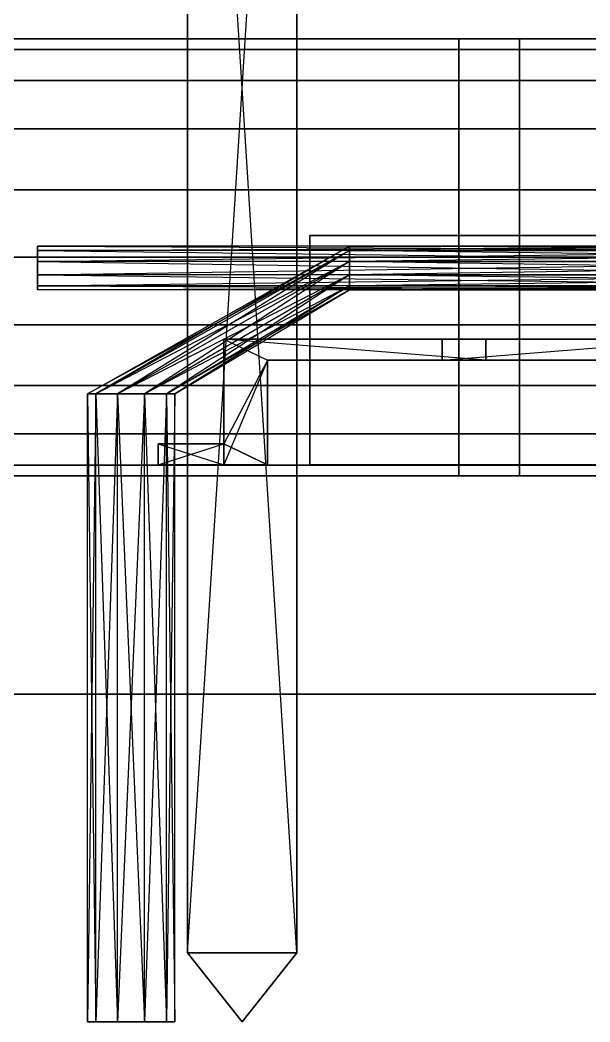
# Model space of a CAD drawing. Extents: x 0 to 4960, y -79 to 258.
# Drawn here: x 4060 to 4162.7, y -78.7 to 101.8 of the extents above; entities that cross this region are included whole.
import ezdxf

# ---------------------------------------------------------------- set-up
doc = ezdxf.new("R2010")
doc.units = 0
doc.layers.add('UB3D', color=1, linetype='CONTINUOUS')

msp = doc.modelspace()

# ---------------------------------------------------------------- linework, layer by layer
at = {"layer": 'UB3D', "color": 254}
for points in [[(4109.84252, -66.272953, -2990.15748), (4090.15748, -66.272953, -2990.15748), (4109.84252, 245.406811, -2990.15748)], [(4090.15748, -66.272953, -2990.15748), (4109.84252, 245.406811, -2990.15748), (4090.15748, 245.406811, -2990.15748)], [(4090.15748, -66.272953, -3009.84252), (4109.84252, -66.272953, -3009.84252), (4090.15748, 245.406811, -3009.84252)], [(4109.84252, -66.272953, -3009.84252), (4090.15748, 245.406811, -3009.84252), (4109.84252, 245.406811, -3009.84252)], [(4090.15748, -66.272953, -2990.15748), (4090.15748, -66.272953, -3009.84252), (4090.15748, 245.406811, -2990.15748)], [(4090.15748, -66.272953, -3009.84252), (4090.15748, 245.406811, -2990.15748), (4090.15748, 245.406811, -3009.84252)], [(4109.84252, -66.272953, -3009.84252), (4109.84252, -66.272953, -2990.15748), (4109.84252, 245.406811, -3009.84252)], [(4109.84252, -66.272953, -2990.15748), (4109.84252, 245.406811, -3009.84252), (4109.84252, 245.406811, -2990.15748)], [(4220.629921, 60.275591, -3324.629921), (4063.149606, 60.275591, -3324.629921), (4220.629921, 61.027598, -3320)], [(4063.149606, 60.275591, -3324.629921), (4220.629921, 61.027598, -3320), (4063.149606, 61.027598, -3320)], [(4220.629921, 61.027598, -3320), (4063.149606, 61.027598, -3320), (4220.629921, 60.275591, -3315.370079)], [(4063.149606, 61.027598, -3320), (4220.629921, 60.275591, -3315.370079), (4063.149606, 60.275591, -3315.370079)], [(4063.149606, 57.090472, -3320), (4063.149606, 60.275591, -3315.370079), (4063.149606, 61.027598, -3320)], [(4063.149606, 57.090472, -3320), (4063.149606, 61.027598, -3320), (4063.149606, 60.275591, -3324.629921)], [(4220.629921, 58.307047, -3327.488189), (4063.149606, 58.307047, -3327.488189), (4220.629921, 60.275591, -3324.629921)], [(4063.149606, 58.307047, -3327.488189), (4220.629921, 60.275591, -3324.629921), (4063.149606, 60.275591, -3324.629921)], [(4220.629921, 60.275591, -3315.370079), (4063.149606, 60.275591, -3315.370079), (4220.629921, 58.307047, -3312.511811)], [(4063.149606, 60.275591, -3315.370079), (4220.629921, 58.307047, -3312.511811), (4063.149606, 58.307047, -3312.511811)], [(4063.149606, 57.090472, -3320), (4063.149606, 58.307047, -3312.511811), (4063.149606, 60.275591, -3315.370079)], [(4063.149606, 57.090472, -3320), (4063.149606, 60.275591, -3324.629921), (4063.149606, 58.307047, -3327.488189)], [(4119.370079, 60.275591, -2095.370079), (4072.125984, 34.452008, -2100), (4119.370079, 61.027598, -2100)], [(4072.125984, 34.452008, -2100), (4119.370079, 61.027598, -2100), (4073.629921, 34.452008, -2104.629921)], [(4073.629921, 34.452008, -2095.370079), (4119.370079, 60.275591, -2095.370079), (4072.125984, 34.452008, -2100)], [(4119.370079, 61.027598, -2100), (4073.629921, 34.452008, -2104.629921), (4119.370079, 60.275591, -2104.629921)], [(4119.370079, 58.307047, -2092.511811), (4073.629921, 34.452008, -2095.370079), (4119.370079, 60.275591, -2095.370079)], [(4073.629921, 34.452008, -2104.629921), (4119.370079, 60.275591, -2104.629921), (4077.566929, 34.452008, -2107.488189)], [(4119.370079, 60.275591, -2104.629921), (4077.566929, 34.452008, -2107.488189), (4119.370079, 58.307047, -2107.488189)], [(4119.370079, 60.275591, -2095.370079), (4276.850394, 60.275591, -2095.370079), (4119.370079, 61.027598, -2100)], [(4276.850394, 60.275591, -2095.370079), (4119.370079, 61.027598, -2100), (4276.850394, 61.027598, -2100)], [(4119.370079, 61.027598, -2100), (4276.850394, 61.027598, -2100), (4119.370079, 60.275591, -2104.629921)], [(4276.850394, 61.027598, -2100), (4119.370079, 60.275591, -2104.629921), (4276.850394, 60.275591, -2104.629921)], [(4119.370079, 58.307047, -2092.511811), (4276.850394, 58.307047, -2092.511811), (4119.370079, 60.275591, -2095.370079)], [(4276.850394, 58.307047, -2092.511811), (4119.370079, 60.275591, -2095.370079), (4276.850394, 60.275591, -2095.370079)], [(4119.370079, 60.275591, -2104.629921), (4276.850394, 60.275591, -2104.629921), (4119.370079, 58.307047, -2107.488189)], [(4276.850394, 60.275591, -2104.629921), (4119.370079, 58.307047, -2107.488189), (4276.850394, 58.307047, -2107.488189)], [(4220.629921, 55.873898, -3327.488189), (4063.149606, 55.873898, -3327.488189), (4220.629921, 58.307047, -3327.488189)], [(4063.149606, 55.873898, -3327.488189), (4220.629921, 58.307047, -3327.488189), (4063.149606, 58.307047, -3327.488189)], [(4220.629921, 58.307047, -3312.511811), (4063.149606, 58.307047, -3312.511811), (4220.629921, 55.873898, -3312.511811)], [(4063.149606, 58.307047, -3312.511811), (4220.629921, 55.873898, -3312.511811), (4063.149606, 55.873898, -3312.511811)], [(4063.149606, 57.090472, -3320), (4063.149606, 55.873898, -3312.511811), (4063.149606, 58.307047, -3312.511811)], [(4063.149606, 57.090472, -3320), (4063.149606, 58.307047, -3327.488189), (4063.149606, 55.873898, -3327.488189)], [(4077.566929, 34.452008, -2092.511811), (4119.370079, 58.307047, -2092.511811), (4073.629921, 34.452008, -2095.370079)], [(4119.370079, 55.873898, -2092.511811), (4077.566929, 34.452008, -2092.511811), (4119.370079, 58.307047, -2092.511811)], [(4077.566929, 34.452008, -2107.488189), (4119.370079, 58.307047, -2107.488189), (4082.433071, 34.452008, -2107.488189)], [(4119.370079, 58.307047, -2107.488189), (4082.433071, 34.452008, -2107.488189), (4119.370079, 55.873898, -2107.488189)], [(4119.370079, 55.873898, -2092.511811), (4276.850394, 55.873898, -2092.511811), (4119.370079, 58.307047, -2092.511811)], [(4276.850394, 55.873898, -2092.511811), (4119.370079, 58.307047, -2092.511811), (4276.850394, 58.307047, -2092.511811)], [(4119.370079, 58.307047, -2107.488189), (4276.850394, 58.307047, -2107.488189), (4119.370079, 55.873898, -2107.488189)], [(4276.850394, 58.307047, -2107.488189), (4119.370079, 55.873898, -2107.488189), (4276.850394, 55.873898, -2107.488189)], [(4063.149606, 57.090472, -3320), (4063.149606, 53.153346, -3320), (4063.149606, 53.905315, -3315.370079)], [(4063.149606, 57.090472, -3320), (4063.149606, 53.905315, -3315.370079), (4063.149606, 55.873898, -3312.511811)], [(4063.149606, 57.090472, -3320), (4063.149606, 55.873898, -3327.488189), (4063.149606, 53.905315, -3324.629921)], [(4063.149606, 57.090472, -3320), (4063.149606, 53.905315, -3324.629921), (4063.149606, 53.153346, -3320)], [(4220.629921, 53.905315, -3324.629921), (4063.149606, 53.905315, -3324.629921), (4220.629921, 55.873898, -3327.488189)], [(4063.149606, 53.905315, -3324.629921), (4220.629921, 55.873898, -3327.488189), (4063.149606, 55.873898, -3327.488189)], [(4220.629921, 55.873898, -3312.511811), (4063.149606, 55.873898, -3312.511811), (4220.629921, 53.905315, -3315.370079)], [(4063.149606, 55.873898, -3312.511811), (4220.629921, 53.905315, -3315.370079), (4063.149606, 53.905315, -3315.370079)], [(4082.433071, 34.452008, -2092.511811), (4119.370079, 55.873898, -2092.511811), (4077.566929, 34.452008, -2092.511811)], [(4119.370079, 53.905315, -2095.370079), (4082.433071, 34.452008, -2092.511811), (4119.370079, 55.873898, -2092.511811)], [(4082.433071, 34.452008, -2107.488189), (4119.370079, 55.873898, -2107.488189), (4086.370079, 34.452008, -2104.629921)], [(4119.370079, 55.873898, -2107.488189), (4086.370079, 34.452008, -2104.629921), (4119.370079, 53.905315, -2104.629921)], [(4119.370079, 53.905315, -2095.370079), (4276.850394, 53.905315, -2095.370079), (4119.370079, 55.873898, -2092.511811)], [(4276.850394, 53.905315, -2095.370079), (4119.370079, 55.873898, -2092.511811), (4276.850394, 55.873898, -2092.511811)], [(4119.370079, 55.873898, -2107.488189), (4276.850394, 55.873898, -2107.488189), (4119.370079, 53.905315, -2104.629921)], [(4276.850394, 55.873898, -2107.488189), (4119.370079, 53.905315, -2104.629921), (4276.850394, 53.905315, -2104.629921)], [(4220.629921, 53.153346, -3320), (4063.149606, 53.153346, -3320), (4220.629921, 53.905315, -3324.629921)], [(4063.149606, 53.153346, -3320), (4220.629921, 53.905315, -3324.629921), (4063.149606, 53.905315, -3324.629921)], [(4220.629921, 53.905315, -3315.370079), (4063.149606, 53.905315, -3315.370079), (4220.629921, 53.153346, -3320)], [(4063.149606, 53.905315, -3315.370079), (4220.629921, 53.153346, -3320), (4063.149606, 53.153346, -3320)], [(4086.370079, 34.452008, -2100), (4119.370079, 53.905315, -2095.370079), (4082.433071, 34.452008, -2092.511811)], [(4119.370079, 53.153346, -2100), (4086.370079, 34.452008, -2100), (4119.370079, 53.905315, -2095.370079)], [(4086.370079, 34.452008, -2104.629921), (4119.370079, 53.905315, -2104.629921), (4087.874016, 34.452008, -2100)], [(4087.874016, 34.452008, -2100), (4119.370079, 53.153346, -2100), (4086.370079, 34.452008, -2100)], [(4119.370079, 53.905315, -2104.629921), (4087.874016, 34.452008, -2100), (4119.370079, 53.153346, -2100)], [(4119.370079, 53.153346, -2100), (4276.850394, 53.153346, -2100), (4119.370079, 53.905315, -2095.370079)], [(4276.850394, 53.153346, -2100), (4119.370079, 53.905315, -2095.370079), (4276.850394, 53.905315, -2095.370079)], [(4119.370079, 53.905315, -2104.629921), (4276.850394, 53.905315, -2104.629921), (4119.370079, 53.153346, -2100)], [(4276.850394, 53.905315, -2104.629921), (4119.370079, 53.153346, -2100), (4276.850394, 53.153346, -2100)], [(4143.937008, 44.291339, -1173.700827), (4143.937008, 44.291339, -1191.496024), (4096.692913, 44.291339, -1173.700827)], [(4143.937008, 44.291339, -1191.496024), (4096.692913, 44.291339, -1173.700827), (4096.692913, 44.291339, -1191.496024)], [(4096.692913, 44.291339, -1173.700827), (4096.692913, 44.291339, -1191.496024), (4096.692913, 25.426496, -1173.700827)], [(4096.692913, 44.291339, -1191.496024), (4096.692913, 25.426496, -1173.700827), (4096.692913, 25.426496, -1191.496024)], [(4104.566929, 40.518346, -1173.700827), (4096.692913, 25.426496, -1173.700827), (4096.692913, 44.291339, -1173.700827)], [(4096.692913, 25.426496, -1173.700827), (4096.692913, 44.291339, -1173.700827), (4104.566929, 40.518346, -1173.700827)], [(4096.692913, 44.291339, -1173.700827), (4104.566929, 40.518346, -1173.700827), (4143.937008, 40.518346, -1173.700827)], [(4104.566929, 40.518346, -1173.700827), (4143.937008, 40.518346, -1173.700827), (4096.692913, 44.291339, -1173.700827)], [(4143.937008, 40.518346, -1173.700827), (4096.692913, 44.291339, -1173.700827), (4143.937008, 44.291339, -1173.700827)], [(4096.692913, 44.291339, -1173.700827), (4143.937008, 44.291339, -1173.700827), (4143.937008, 40.518346, -1173.700827)], [(4104.566929, 40.518346, -1191.496024), (4096.692913, 25.426496, -1191.496024), (4096.692913, 44.291339, -1191.496024)], [(4096.692913, 25.426496, -1191.496024), (4096.692913, 44.291339, -1191.496024), (4104.566929, 40.518346, -1191.496024)], [(4096.692913, 44.291339, -1191.496024), (4104.566929, 40.518346, -1191.496024), (4143.937008, 40.518346, -1191.496024)], [(4104.566929, 40.518346, -1191.496024), (4143.937008, 40.518346, -1191.496024), (4096.692913, 44.291339, -1191.496024)], [(4143.937008, 40.518346, -1191.496024), (4096.692913, 44.291339, -1191.496024), (4143.937008, 44.291339, -1191.496024)], [(4096.692913, 44.291339, -1191.496024), (4143.937008, 44.291339, -1191.496024), (4143.937008, 40.518346, -1191.496024)], [(4143.937008, 44.291339, -1248.503976), (4143.937008, 44.291339, -1266.299173), (4096.692913, 44.291339, -1248.503976)], [(4143.937008, 44.291339, -1266.299173), (4096.692913, 44.291339, -1248.503976), (4096.692913, 44.291339, -1266.299173)], [(4096.692913, 44.291339, -1248.503976), (4096.692913, 44.291339, -1266.299173), (4096.692913, 25.426496, -1248.503976)], [(4096.692913, 44.291339, -1266.299173), (4096.692913, 25.426496, -1248.503976), (4096.692913, 25.426496, -1266.299173)], [(4104.566929, 40.518346, -1248.503976), (4096.692913, 25.426496, -1248.503976), (4096.692913, 44.291339, -1248.503976)], [(4096.692913, 25.426496, -1248.503976), (4096.692913, 44.291339, -1248.503976), (4104.566929, 40.518346, -1248.503976)], [(4096.692913, 44.291339, -1248.503976), (4104.566929, 40.518346, -1248.503976), (4143.937008, 40.518346, -1248.503976)], [(4104.566929, 40.518346, -1248.503976), (4143.937008, 40.518346, -1248.503976), (4096.692913, 44.291339, -1248.503976)], [(4143.937008, 40.518346, -1248.503976), (4096.692913, 44.291339, -1248.503976), (4143.937008, 44.291339, -1248.503976)], [(4096.692913, 44.291339, -1248.503976), (4143.937008, 44.291339, -1248.503976), (4143.937008, 40.518346, -1248.503976)], [(4104.566929, 40.518346, -1266.299173), (4096.692913, 25.426496, -1266.299173), (4096.692913, 44.291339, -1266.299173)], [(4096.692913, 25.426496, -1266.299173), (4096.692913, 44.291339, -1266.299173), (4104.566929, 40.518346, -1266.299173)], [(4096.692913, 44.291339, -1266.299173), (4104.566929, 40.518346, -1266.299173), (4143.937008, 40.518346, -1266.299173)], [(4104.566929, 40.518346, -1266.299173), (4143.937008, 40.518346, -1266.299173), (4096.692913, 44.291339, -1266.299173)], [(4143.937008, 40.518346, -1266.299173), (4096.692913, 44.291339, -1266.299173), (4143.937008, 44.291339, -1266.299173)], [(4096.692913, 44.291339, -1266.299173), (4143.937008, 44.291339, -1266.299173), (4143.937008, 40.518346, -1266.299173)], [(4136.062992, 40.518346, -1228.897598), (4136.062992, 40.518346, -1211.102402), (4136.062992, 44.291339, -1228.897598)], [(4136.062992, 40.518346, -1211.102402), (4136.062992, 44.291339, -1228.897598), (4136.062992, 44.291339, -1211.102402)], [(4136.062992, 44.291339, -1228.897598), (4136.062992, 44.291339, -1211.102402), (4183.307087, 44.291339, -1228.897598)], [(4136.062992, 44.291339, -1211.102402), (4183.307087, 44.291339, -1228.897598), (4183.307087, 44.291339, -1211.102402)], [(4183.307087, 44.291339, -1228.897598), (4175.433071, 40.518346, -1228.897598), (4136.062992, 40.518346, -1228.897598)], [(4175.433071, 40.518346, -1228.897598), (4136.062992, 40.518346, -1228.897598), (4183.307087, 44.291339, -1228.897598)], [(4136.062992, 40.518346, -1228.897598), (4183.307087, 44.291339, -1228.897598), (4136.062992, 44.291339, -1228.897598)], [(4183.307087, 44.291339, -1228.897598), (4136.062992, 44.291339, -1228.897598), (4136.062992, 40.518346, -1228.897598)], [(4183.307087, 44.291339, -1211.102402), (4175.433071, 40.518346, -1211.102402), (4136.062992, 40.518346, -1211.102402)], [(4175.433071, 40.518346, -1211.102402), (4136.062992, 40.518346, -1211.102402), (4183.307087, 44.291339, -1211.102402)], [(4136.062992, 40.518346, -1211.102402), (4183.307087, 44.291339, -1211.102402), (4136.062992, 44.291339, -1211.102402)], [(4183.307087, 44.291339, -1211.102402), (4136.062992, 44.291339, -1211.102402), (4136.062992, 40.518346, -1211.102402)], [(4143.937008, 40.518346, -1173.700827), (4143.937008, 40.518346, -1191.496024), (4143.937008, 44.291339, -1173.700827)], [(4143.937008, 40.518346, -1191.496024), (4143.937008, 44.291339, -1173.700827), (4143.937008, 44.291339, -1191.496024)], [(4143.937008, 40.518346, -1248.503976), (4143.937008, 40.518346, -1266.299173), (4143.937008, 44.291339, -1248.503976)], [(4143.937008, 40.518346, -1266.299173), (4143.937008, 44.291339, -1248.503976), (4143.937008, 44.291339, -1266.299173)], [(4096.692913, 21.653543, -1173.700827), (4104.566929, 21.653543, -1173.700827), (4104.566929, 40.518346, -1173.700827)], [(4104.566929, 21.653543, -1173.700827), (4104.566929, 40.518346, -1173.700827), (4096.692913, 25.426496, -1173.700827)], [(4096.692913, 25.426496, -1191.496024), (4104.566929, 21.653543, -1191.496024), (4104.566929, 40.518346, -1191.496024)], [(4104.566929, 21.653543, -1191.496024), (4104.566929, 40.518346, -1191.496024), (4096.692913, 25.426496, -1191.496024)], [(4096.692913, 21.653543, -1248.503976), (4104.566929, 21.653543, -1248.503976), (4104.566929, 40.518346, -1248.503976)], [(4104.566929, 21.653543, -1248.503976), (4104.566929, 40.518346, -1248.503976), (4096.692913, 25.426496, -1248.503976)], [(4096.692913, 25.426496, -1266.299173), (4104.566929, 21.653543, -1266.299173), (4104.566929, 40.518346, -1266.299173)], [(4104.566929, 21.653543, -1266.299173), (4104.566929, 40.518346, -1266.299173), (4096.692913, 25.426496, -1266.299173)], [(4104.566929, 21.653543, -1173.700827), (4104.566929, 21.653543, -1191.496024), (4104.566929, 40.518346, -1173.700827)], [(4104.566929, 21.653543, -1191.496024), (4104.566929, 40.518346, -1173.700827), (4104.566929, 40.518346, -1191.496024)], [(4104.566929, 40.518346, -1173.700827), (4104.566929, 40.518346, -1191.496024), (4143.937008, 40.518346, -1173.700827)], [(4104.566929, 40.518346, -1191.496024), (4143.937008, 40.518346, -1173.700827), (4143.937008, 40.518346, -1191.496024)], [(4104.566929, 21.653543, -1248.503976), (4104.566929, 21.653543, -1266.299173), (4104.566929, 40.518346, -1248.503976)], [(4104.566929, 21.653543, -1266.299173), (4104.566929, 40.518346, -1248.503976), (4104.566929, 40.518346, -1266.299173)], [(4104.566929, 40.518346, -1248.503976), (4104.566929, 40.518346, -1266.299173), (4143.937008, 40.518346, -1248.503976)], [(4104.566929, 40.518346, -1266.299173), (4143.937008, 40.518346, -1248.503976), (4143.937008, 40.518346, -1266.299173)], [(4175.433071, 40.518346, -1228.897598), (4175.433071, 40.518346, -1211.102402), (4136.062992, 40.518346, -1228.897598)], [(4175.433071, 40.518346, -1211.102402), (4136.062992, 40.518346, -1228.897598), (4136.062992, 40.518346, -1211.102402)], [(4073.629921, -78.740157, -2095.370079), (4073.629921, 34.452008, -2095.370079), (4072.125984, -78.740157, -2100)], [(4073.629921, 34.452008, -2095.370079), (4072.125984, -78.740157, -2100), (4072.125984, 34.452008, -2100)], [(4072.125984, -78.740157, -2100), (4072.125984, 34.452008, -2100), (4073.629921, -78.740157, -2104.629921)], [(4072.125984, 34.452008, -2100), (4073.629921, -78.740157, -2104.629921), (4073.629921, 34.452008, -2104.629921)], [(4077.566929, -78.740157, -2092.511811), (4077.566929, 34.452008, -2092.511811), (4073.629921, -78.740157, -2095.370079)], [(4077.566929, 34.452008, -2092.511811), (4073.629921, -78.740157, -2095.370079), (4073.629921, 34.452008, -2095.370079)], [(4073.629921, -78.740157, -2104.629921), (4073.629921, 34.452008, -2104.629921), (4077.566929, -78.740157, -2107.488189)], [(4073.629921, 34.452008, -2104.629921), (4077.566929, -78.740157, -2107.488189), (4077.566929, 34.452008, -2107.488189)], [(4082.433071, -78.740157, -2092.511811), (4082.433071, 34.452008, -2092.511811), (4077.566929, -78.740157, -2092.511811)], [(4082.433071, 34.452008, -2092.511811), (4077.566929, -78.740157, -2092.511811), (4077.566929, 34.452008, -2092.511811)], [(4077.566929, -78.740157, -2107.488189), (4077.566929, 34.452008, -2107.488189), (4082.433071, -78.740157, -2107.488189)], [(4077.566929, 34.452008, -2107.488189), (4082.433071, -78.740157, -2107.488189), (4082.433071, 34.452008, -2107.488189)], [(4086.370079, -78.740157, -2095.370079), (4086.370079, 34.452008, -2100), (4082.433071, -78.740157, -2092.511811)], [(4086.370079, 34.452008, -2100), (4082.433071, -78.740157, -2092.511811), (4082.433071, 34.452008, -2092.511811)], [(4082.433071, -78.740157, -2107.488189), (4082.433071, 34.452008, -2107.488189), (4086.370079, -78.740157, -2104.629921)], [(4082.433071, 34.452008, -2107.488189), (4086.370079, -78.740157, -2104.629921), (4086.370079, 34.452008, -2104.629921)], [(4087.874016, -78.740157, -2100), (4087.874016, 34.452008, -2100), (4086.370079, -78.740157, -2095.370079)], [(4087.874016, 34.452008, -2100), (4086.370079, -78.740157, -2095.370079), (4086.370079, 34.452008, -2100)], [(4086.370079, -78.740157, -2104.629921), (4086.370079, 34.452008, -2104.629921), (4087.874016, -78.740157, -2100)], [(4086.370079, 34.452008, -2104.629921), (4087.874016, -78.740157, -2100), (4087.874016, 34.452008, -2100)], [(4096.692913, 25.426496, -1173.700827), (4096.692913, 25.426496, -1191.496024), (4084.88189, 25.426496, -1173.700827)], [(4096.692913, 25.426496, -1191.496024), (4084.88189, 25.426496, -1173.700827), (4084.88189, 25.426496, -1191.496024)], [(4084.88189, 25.426496, -1173.700827), (4084.88189, 25.426496, -1191.496024), (4084.88189, 21.653543, -1173.700827)], [(4084.88189, 25.426496, -1191.496024), (4084.88189, 21.653543, -1173.700827), (4084.88189, 21.653543, -1191.496024)], [(4084.88189, 25.426496, -1173.700827), (4084.88189, 21.653543, -1173.700827), (4096.692913, 25.426496, -1173.700827)], [(4084.88189, 21.653543, -1173.700827), (4096.692913, 25.426496, -1173.700827), (4096.692913, 21.653543, -1173.700827)], [(4084.88189, 21.653543, -1191.496024), (4084.88189, 25.426496, -1191.496024), (4096.692913, 21.653543, -1191.496024)], [(4084.88189, 25.426496, -1191.496024), (4096.692913, 21.653543, -1191.496024), (4096.692913, 25.426496, -1191.496024)], [(4096.692913, 25.426496, -1248.503976), (4096.692913, 25.426496, -1266.299173), (4084.88189, 25.426496, -1248.503976)], [(4096.692913, 25.426496, -1266.299173), (4084.88189, 25.426496, -1248.503976), (4084.88189, 25.426496, -1266.299173)], [(4084.88189, 25.426496, -1248.503976), (4084.88189, 25.426496, -1266.299173), (4084.88189, 21.653543, -1248.503976)], [(4084.88189, 25.426496, -1266.299173), (4084.88189, 21.653543, -1248.503976), (4084.88189, 21.653543, -1266.299173)], [(4084.88189, 25.426496, -1248.503976), (4084.88189, 21.653543, -1248.503976), (4096.692913, 25.426496, -1248.503976)], [(4084.88189, 21.653543, -1248.503976), (4096.692913, 25.426496, -1248.503976), (4096.692913, 21.653543, -1248.503976)], [(4084.88189, 21.653543, -1266.299173), (4084.88189, 25.426496, -1266.299173), (4096.692913, 21.653543, -1266.299173)], [(4084.88189, 25.426496, -1266.299173), (4096.692913, 21.653543, -1266.299173), (4096.692913, 25.426496, -1266.299173)], [(4096.692913, 25.426496, -1173.700827), (4096.692913, 21.653543, -1173.700827), (4104.566929, 21.653543, -1173.700827)], [(4096.692913, 21.653543, -1191.496024), (4096.692913, 25.426496, -1191.496024), (4104.566929, 21.653543, -1191.496024)], [(4096.692913, 25.426496, -1248.503976), (4096.692913, 21.653543, -1248.503976), (4104.566929, 21.653543, -1248.503976)], [(4096.692913, 21.653543, -1266.299173), (4096.692913, 25.426496, -1266.299173), (4104.566929, 21.653543, -1266.299173)], [(4084.88189, 21.653543, -1173.700827), (4084.88189, 21.653543, -1191.496024), (4104.566929, 21.653543, -1173.700827)], [(4084.88189, 21.653543, -1191.496024), (4104.566929, 21.653543, -1173.700827), (4104.566929, 21.653543, -1191.496024)], [(4084.88189, 21.653543, -1248.503976), (4084.88189, 21.653543, -1266.299173), (4104.566929, 21.653543, -1248.503976)], [(4084.88189, 21.653543, -1266.299173), (4104.566929, 21.653543, -1248.503976), (4104.566929, 21.653543, -1266.299173)], [(4100, -78.740157, -3000), (4109.84252, -66.272953, -2990.15748), (4090.15748, -66.272953, -2990.15748)], [(4100, -78.740157, -3000), (4090.15748, -66.272953, -3009.84252), (4109.84252, -66.272953, -3009.84252)], [(4100, -78.740157, -3000), (4090.15748, -66.272953, -2990.15748), (4090.15748, -66.272953, -3009.84252)], [(4100, -78.740157, -3000), (4109.84252, -66.272953, -3009.84252), (4109.84252, -66.272953, -2990.15748)], [(4080, -78.740157, -2100), (4073.629921, -78.740157, -2095.370079), (4072.125984, -78.740157, -2100)], [(4080, -78.740157, -2100), (4072.125984, -78.740157, -2100), (4073.629921, -78.740157, -2104.629921)], [(4080, -78.740157, -2100), (4077.566929, -78.740157, -2092.511811), (4073.629921, -78.740157, -2095.370079)], [(4080, -78.740157, -2100), (4073.629921, -78.740157, -2104.629921), (4077.566929, -78.740157, -2107.488189)], [(4080, -78.740157, -2100), (4082.433071, -78.740157, -2092.511811), (4077.566929, -78.740157, -2092.511811)], [(4080, -78.740157, -2100), (4077.566929, -78.740157, -2107.488189), (4082.433071, -78.740157, -2107.488189)], [(4080, -78.740157, -2100), (4087.874016, -78.740157, -2100), (4086.370079, -78.740157, -2095.370079)], [(4080, -78.740157, -2100), (4086.370079, -78.740157, -2095.370079), (4082.433071, -78.740157, -2092.511811)], [(4080, -78.740157, -2100), (4082.433071, -78.740157, -2107.488189), (4086.370079, -78.740157, -2104.629921)], [(4080, -78.740157, -2100), (4086.370079, -78.740157, -2104.629921), (4087.874016, -78.740157, -2100)]]:
    msp.add_3dface(points, dxfattribs=at)
at = {"layer": 'UB3D', "color": 53}
for points in [[(4200.944882, 96.498268, -3332.166043), (4200.944882, 98.425177, -3320.00002), (3919.055118, 98.425177, -3320.00002), (3919.055118, 96.498268, -3332.166043)], [(4200.944882, 98.425177, -3320.00002), (4200.944882, 96.498268, -3307.833957), (3919.055118, 96.498268, -3307.833957), (3919.055118, 98.425177, -3320.00002)], [(4139.055118, 98.425177, -2100.00002), (4139.055118, 96.498268, -2112.166043), (4420.944882, 96.498268, -2112.166043), (4420.944882, 98.425177, -2100.00002)], [(4139.055118, 96.498268, -2087.833957), (4139.055118, 98.425177, -2100.00002), (4420.944882, 98.425177, -2100.00002), (4420.944882, 96.498268, -2087.833957)], [(4139.055118, 59.055118, -2100), (4139.055118, 98.425177, -2099.99998), (4139.055118, 96.498268, -2087.833957)], [(4200.944882, 90.906161, -3343.141171), (4200.944882, 96.498268, -3332.166043), (3919.055118, 96.498268, -3332.166043), (3919.055118, 90.906161, -3343.141171)], [(4200.944882, 96.498268, -3307.833957), (4200.944882, 90.906161, -3296.858829), (3919.055118, 90.906161, -3296.858829), (3919.055118, 96.498268, -3307.833957)], [(4139.055118, 96.498268, -2112.166043), (4139.055118, 90.906161, -2123.141171), (4420.944882, 90.906161, -2123.141171), (4420.944882, 96.498268, -2112.166043)], [(4139.055118, 90.906161, -2076.858829), (4139.055118, 96.498268, -2087.833957), (4420.944882, 96.498268, -2087.833957), (4420.944882, 90.906161, -2076.858829)], [(4139.055118, 59.055118, -2100), (4139.055118, 96.498268, -2087.833957), (4139.055118, 90.906161, -2076.858829)], [(4139.055118, 59.055118, -2100), (4139.055118, 90.906161, -2123.141171), (4139.055118, 96.498268, -2112.166043)], [(4200.944882, 82.19625, -3351.851082), (4200.944882, 90.906161, -3343.141171), (3919.055118, 90.906161, -3343.141171), (3919.055118, 82.19625, -3351.851082)], [(4200.944882, 90.906161, -3296.858829), (4200.944882, 82.19625, -3288.148918), (3919.055118, 82.19625, -3288.148918), (3919.055118, 90.906161, -3296.858829)], [(4139.055118, 90.906161, -2123.141171), (4139.055118, 82.19625, -2131.851082), (4420.944882, 82.19625, -2131.851082), (4420.944882, 90.906161, -2123.141171)], [(4139.055118, 82.19625, -2068.148918), (4139.055118, 90.906161, -2076.858829), (4420.944882, 90.906161, -2076.858829), (4420.944882, 82.19625, -2068.148918)], [(4139.055118, 59.055118, -2100), (4139.055118, 90.906161, -2076.858829), (4139.055118, 82.19625, -2068.148918)], [(4139.055118, 59.055118, -2100), (4139.055118, 82.19625, -2131.851082), (4139.055118, 90.906161, -2123.141171)], [(4200.944882, 71.221122, -3357.44319), (4200.944882, 82.19625, -3351.851082), (3919.055118, 82.19625, -3351.851082), (3919.055118, 71.221122, -3357.44319)], [(4200.944882, 82.19625, -3288.148918), (4200.944882, 71.221122, -3282.55681), (3919.055118, 71.221122, -3282.55681), (3919.055118, 82.19625, -3288.148918)], [(4139.055118, 82.19625, -2131.851082), (4139.055118, 71.221122, -2137.44319), (4420.944882, 71.221122, -2137.44319), (4420.944882, 82.19625, -2131.851082)], [(4139.055118, 71.221122, -2062.55681), (4139.055118, 82.19625, -2068.148918), (4420.944882, 82.19625, -2068.148918), (4420.944882, 71.221122, -2062.55681)], [(4139.055118, 59.055118, -2100), (4139.055118, 82.19625, -2068.148918), (4139.055118, 71.221122, -2062.55681)], [(4139.055118, 59.055118, -2100), (4139.055118, 71.221122, -2137.44319), (4139.055118, 82.19625, -2131.851082)], [(4200.944882, 59.055098, -3359.370098), (4200.944882, 71.221122, -3357.44319), (3919.055118, 71.221122, -3357.44319), (3919.055118, 59.055098, -3359.370098)], [(4200.944882, 71.221122, -3282.55681), (4200.944882, 59.055098, -3280.629902), (3919.055118, 59.055098, -3280.629902), (3919.055118, 71.221122, -3282.55681)], [(4139.055118, 71.221122, -2137.44319), (4139.055118, 59.055138, -2139.370098), (4420.944882, 59.055138, -2139.370098), (4420.944882, 71.221122, -2137.44319)], [(4139.055118, 59.055138, -2060.629902), (4139.055118, 71.221122, -2062.55681), (4420.944882, 71.221122, -2062.55681), (4420.944882, 59.055138, -2060.629902)], [(4139.055118, 59.055118, -2100), (4139.055118, 71.221122, -2062.55681), (4139.055118, 59.055138, -2060.629902)], [(4139.055118, 59.055118, -2100), (4139.055118, 59.055138, -2139.370098), (4139.055118, 71.221122, -2137.44319)], [(4200.944882, 46.889114, -3357.44319), (4200.944882, 59.055098, -3359.370098), (3919.055118, 59.055098, -3359.370098), (3919.055118, 46.889114, -3357.44319)], [(4200.944882, 59.055098, -3280.629902), (4200.944882, 46.889114, -3282.55681), (3919.055118, 46.889114, -3282.55681), (3919.055118, 59.055098, -3280.629902)], [(4139.055118, 59.055138, -2139.370098), (4139.055118, 46.889114, -2137.44319), (4420.944882, 46.889114, -2137.44319), (4420.944882, 59.055138, -2139.370098)], [(4139.055118, 46.889114, -2062.55681), (4139.055118, 59.055138, -2060.629902), (4420.944882, 59.055138, -2060.629902), (4420.944882, 46.889114, -2062.55681)], [(4139.055118, 59.055118, -2100), (4139.055118, 59.055138, -2060.629902), (4139.055118, 46.889114, -2062.55681)], [(4139.055118, 59.055118, -2100), (4139.055118, 46.889114, -2137.44319), (4139.055118, 59.055138, -2139.370098)], [(4139.055118, 59.055118, -2100), (4139.055118, 46.889114, -2062.55681), (4139.055118, 35.913986, -2068.148918)], [(4139.055118, 59.055118, -2100), (4139.055118, 35.913986, -2068.148918), (4139.055118, 27.204075, -2076.858829)], [(4139.055118, 59.055118, -2100), (4139.055118, 27.204075, -2076.858829), (4139.055118, 21.611968, -2087.833957)], [(4139.055118, 59.055118, -2100), (4139.055118, 21.611968, -2087.833957), (4139.055118, 19.685059, -2099.99998)], [(4139.055118, 59.055118, -2100), (4139.055118, 19.685059, -2099.99998), (4139.055118, 21.611968, -2112.166043)], [(4139.055118, 59.055118, -2100), (4139.055118, 21.611968, -2112.166043), (4139.055118, 27.204075, -2123.141171)], [(4139.055118, 59.055118, -2100), (4139.055118, 27.204075, -2123.141171), (4139.055118, 35.913986, -2131.851082)], [(4139.055118, 59.055118, -2100), (4139.055118, 35.913986, -2131.851082), (4139.055118, 46.889114, -2137.44319)], [(4200.944882, 35.913986, -3351.851082), (4200.944882, 46.889114, -3357.44319), (3919.055118, 46.889114, -3357.44319), (3919.055118, 35.913986, -3351.851082)], [(4200.944882, 46.889114, -3282.55681), (4200.944882, 35.913986, -3288.148918), (3919.055118, 35.913986, -3288.148918), (3919.055118, 46.889114, -3282.55681)], [(4139.055118, 46.889114, -2137.44319), (4139.055118, 35.913986, -2131.851082), (4420.944882, 35.913986, -2131.851082), (4420.944882, 46.889114, -2137.44319)], [(4139.055118, 35.913986, -2068.148918), (4139.055118, 46.889114, -2062.55681), (4420.944882, 46.889114, -2062.55681), (4420.944882, 35.913986, -2068.148918)], [(4200.944882, 27.204075, -3343.141171), (4200.944882, 35.913986, -3351.851082), (3919.055118, 35.913986, -3351.851082), (3919.055118, 27.204075, -3343.141171)], [(4200.944882, 35.913986, -3288.148918), (4200.944882, 27.204075, -3296.858829), (3919.055118, 27.204075, -3296.858829), (3919.055118, 35.913986, -3288.148918)], [(4139.055118, 35.913986, -2131.851082), (4139.055118, 27.204075, -2123.141171), (4420.944882, 27.204075, -2123.141171), (4420.944882, 35.913986, -2131.851082)], [(4139.055118, 27.204075, -2076.858829), (4139.055118, 35.913986, -2068.148918), (4420.944882, 35.913986, -2068.148918), (4420.944882, 27.204075, -2076.858829)], [(4200.944882, 21.611968, -3332.166043), (4200.944882, 27.204075, -3343.141171), (3919.055118, 27.204075, -3343.141171), (3919.055118, 21.611968, -3332.166043)], [(4200.944882, 27.204075, -3296.858829), (4200.944882, 21.611968, -3307.833957), (3919.055118, 21.611968, -3307.833957), (3919.055118, 27.204075, -3296.858829)], [(4139.055118, 27.204075, -2123.141171), (4139.055118, 21.611968, -2112.166043), (4420.944882, 21.611968, -2112.166043), (4420.944882, 27.204075, -2123.141171)], [(4139.055118, 21.611968, -2087.833957), (4139.055118, 27.204075, -2076.858829), (4420.944882, 27.204075, -2076.858829), (4420.944882, 21.611968, -2087.833957)], [(4200.944882, 19.685059, -3320.00002), (4200.944882, 21.611968, -3332.166043), (3919.055118, 21.611968, -3332.166043), (3919.055118, 19.685059, -3320.00002)], [(4200.944882, 21.611968, -3307.833957), (4200.944882, 19.685059, -3320.00002), (3919.055118, 19.685059, -3320.00002), (3919.055118, 21.611968, -3307.833957)], [(4139.055118, 21.611968, -2112.166043), (4139.055118, 19.685059, -2100.00002), (4420.944882, 19.685059, -2100.00002), (4420.944882, 21.611968, -2112.166043)], [(4139.055118, 19.685059, -2100.00002), (4139.055118, 21.611968, -2087.833957), (4420.944882, 21.611968, -2087.833957), (4420.944882, 19.685059, -2100.00002)]]:
    msp.add_3dface(points, dxfattribs=at)
at = {"layer": 'UB3D', "color": 27}
for points in [[(3950.01, 19.689016, -2950.03), (4149.99, 19.689016, -2950.03), (4149.99, 98.429173, -2950.03), (3950.01, 98.429173, -2950.03)], [(4149.99, 19.689016, -3049.81), (3950.01, 19.689016, -3049.81), (3950.01, 98.429173, -3049.81), (4149.99, 98.429173, -3049.81)], [(4149.99, 98.429173, -3049.81), (4149.99, 98.429173, -2950.03), (3950.01, 98.429173, -2950.03)], [(4149.99, 98.429173, -3049.81), (3950.01, 98.429173, -2950.03), (3950.01, 98.429173, -3049.81)], [(4149.99, 98.429173, -3049.81), (3950.01, 98.429173, -3049.81), (4149.99, 98.429173, -3049.81)], [(4149.99, 19.689016, -2950.03), (4149.99, 19.689016, -3049.81), (4149.99, 98.429173, -3049.81), (4149.99, 98.429173, -2950.03)], [(4112.204724, 21.653543, -1160.629921), (4167.322835, 21.653543, -1160.629921), (4167.322835, 62.992126, -1160.629921), (4112.204724, 62.992126, -1160.629921)], [(4167.322835, 21.653543, -1278.740157), (4112.204724, 21.653543, -1278.740157), (4112.204724, 62.992126, -1278.740157), (4167.322835, 62.992126, -1278.740157)], [(4112.204724, 21.653543, -1278.740157), (4112.204724, 21.653543, -1160.629921), (4112.204724, 62.992126, -1160.629921), (4112.204724, 62.992126, -1278.740157)], [(4112.204724, 62.992126, -1278.740157), (4167.322835, 62.992126, -1278.740157), (4167.322835, 62.992126, -1160.629921)], [(4112.204724, 62.992126, -1278.740157), (4167.322835, 62.992126, -1160.629921), (4112.204724, 62.992126, -1160.629921)], [(4112.204724, 62.992126, -1278.740157), (4112.204724, 62.992126, -1160.629921), (4112.204724, 62.992126, -1278.740157)], [(4112.204724, 21.653543, -1160.629921), (4167.322835, 21.653543, -1160.629921), (4167.322835, 21.653543, -1278.740157)], [(4112.204724, 21.653543, -1160.629921), (4167.322835, 21.653543, -1278.740157), (4112.204724, 21.653543, -1278.740157)], [(4112.204724, 21.653543, -1160.629921), (4112.204724, 21.653543, -1278.740157), (4112.204724, 21.653543, -1160.629921)], [(3950.01, 19.689016, -3049.81), (3950.01, 19.689016, -2950.03), (4149.99, 19.689016, -2950.03)], [(3950.01, 19.689016, -3049.81), (4149.99, 19.689016, -2950.03), (4149.99, 19.689016, -3049.81)], [(3950.01, 19.689016, -3049.81), (4149.99, 19.689016, -3049.81), (3950.01, 19.689016, -3049.81)]]:
    msp.add_3dface(points, dxfattribs=at)
at = {"layer": 'UB3D', "color": 94}
for points in [[(0, 19.685039, -3870), (4960.050236, 19.685039, -3870), (4960.050236, -19.685039, -3870), (0, -19.685039, -3870)], [(4960.050236, 19.685039, -719.999961), (0, 19.685039, -719.999961), (0, -19.685039, -719.999961), (4960.050236, -19.685039, -719.999961)], [(0, 19.685039, -719.999961), (0, 19.685039, -3870), (4960.050236, 19.685039, -3870)], [(0, 19.685039, -719.999961), (4960.050236, 19.685039, -3870), (4960.050236, 19.685039, -719.999961)], [(0, 19.685039, -719.999961), (4960.050236, 19.685039, -719.999961), (0, 19.685039, -719.999961)], [(0, -19.685039, -719.999961), (4960.050236, -19.685039, -719.999961), (4960.050236, -19.685039, -3870)], [(0, -19.685039, -719.999961), (4960.050236, -19.685039, -3870), (0, -19.685039, -3870)]]:
    msp.add_3dface(points, dxfattribs=at)

doc.saveas('drawing.dxf')
